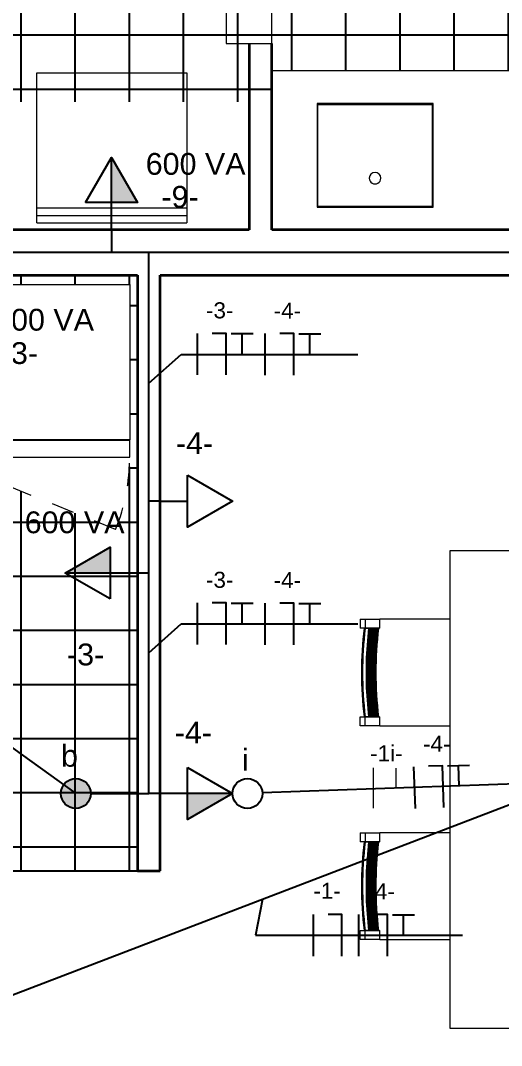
# Model space of a CAD drawing. Header units: metres. Extents: x -182 to 99, y 70 to 117.
# Drawn here: x 69.012 to 71.128, y 90.804 to 95.314 of the extents above; entities that cross this region are included whole.
import ezdxf

# ---------------------------------------------------------------- set-up
doc = ezdxf.new("R2010")
doc.units = ezdxf.units.M
doc.header["$LTSCALE"] = 0.01
doc.linetypes.add('ACAD_ISO02W100', pattern=[15, 12, -3])
doc.linetypes.add('Oculto', pattern=[0.007144, 0.004763, -0.002381])
for name, color, linetype, lineweight in [('A-EQPM', 6, 'Continuous', 9), ('A-FLOR-OTLN', 6, 'Continuous', 13), ('A-WALL', 2, 'Continuous', 9), ('I-FURN', 6, 'Continuous', 9), ('P-SANR-FIXT', 6, 'Continuous', 9), ('S-COLS', 6, 'Continuous', 9)]:
    doc.layers.add(name, color=color, linetype=linetype, lineweight=lineweight)
for name, color, linetype in [('FIAÇÃO', 10, 'Continuous'), ('Iluminação', 7, 'Continuous'), ('TOMADA', 7, 'ACAD_ISO02W100')]:
    doc.layers.add(name, color=color, linetype=linetype)
doc.styles.add('Arial', font='arial.ttf', dxfattribs={"height": 0.29506})
doc.styles.add('Arial_2', font='arial.ttf', dxfattribs={"height": 0.258177})
doc.dimstyles.new('Diagonal', dxfattribs={"dimscale": 0.3048, "dimtxt": 0.258177, "dimasz": 1.025262, "dimexe": 0.984252, "dimexo": 0.615157, "dimgap": 0.04101, "dimtad": 1, "dimrnd": 0.01, "dimzin": 0, "dimdsep": 46, "dimtxsty": 'Arial_2', "dimblk1": 'OBLIQUE', "dimblk2": 'OBLIQUE', "dimsah": 1, "dimcen": 0.09, "dimse1": 1, "dimse2": 1, "dimazin": 0, "dimtfac": 1, "dimtix": 1, "dimtmove": 0, "dimatfit": 3, "dimfxl": 1, "dimtvp": 1, "dimtfill": 1, "dimtolj": 1, "dimtzin": 0, "dimarcsym": 2})
pattern_1 = [(0, (-100.5304, 1e-14), (0, 0.238125), []), (90, (-100.5304, 1e-14), (-0.238125, 0), [])]

# ---------------------------------------------------------------- blocks, each defined once
blk = doc.blocks.new('M_Refrigerador - 850 x 760 mm-228628-Nivel 9')
at = {"layer": 'A-EQPM'}
for p, q in [((-0.4788, -0.3376), (-0.4788, 0.3462)), ((-0.4788, 0.3462), (0.3712, 0.3462)), ((0.3712, 0.3462), (0.3712, -0.3376)), ((0.3712, -0.3376), (-0.4788, -0.3376)), ((-0.4788, -0.3376), (-0.4788, -0.4138)), ((0.3712, -0.3376), (-0.4788, -0.3376)), ((0.3712, -0.3408), (-0.4788, -0.3408)), ((-0.4788, -0.3408), (-0.4788, -0.4138)), ((0.3712, -0.4138), (0.3712, -0.3376)), ((0.3712, -0.4138), (0.3712, -0.3408)), ((-0.4788, -0.4138), (0.3712, -0.4138)), ((-0.4788, -0.4138), (0.3712, -0.4138))]:
    blk.add_line(p, q, dxfattribs=at)
at = {"layer": 'A-EQPM', "linetype": 'Oculto'}
blk.add_line((0.3093, -0.7322), (-0.4788, -0.4138), dxfattribs=at)
blk.add_arc((-0.4788, -0.4138), 0.85, 338.0035, 0, dxfattribs=at)
blk = doc.blocks.new('M_Lavadora - 660 mm x660 mm - Público-476130-Nivel 9')
at = {"layer": 'P-SANR-FIXT'}
for p, q in [((0, 0.33), (0.0333, 0.33)), ((0, 0.33), (0, -0.33)), ((0.0333, 0.33), (0.0659, 0.33)), ((0.0333, 0.33), (0.0333, -0.33)), ((0.0659, 0.33), (0.66, 0.33)), ((0.0659, 0.33), (0.0659, -0.33)), ((0.66, 0.33), (0.66, -0.33)), ((0.0333, -0.33), (0, -0.33)), ((0.0659, -0.33), (0.0333, -0.33)), ((0.66, -0.33), (0.0659, -0.33))]:
    blk.add_line(p, q, dxfattribs=at)
blk = doc.blocks.new('M_Fregadero - Trabajo - 510 mmx455 mm-480327-Nivel 9')
at = {"layer": 'P-SANR-FIXT'}
for p, q in [((0.255, 0), (-0.255, 0)), ((-0.255, 0), (-0.255, -0.455)), ((-0.251825, -0.451825), (-0.251825, -0.003175)), ((-0.251825, -0.003175), (0.251825, -0.003175)), ((0.251825, -0.003175), (0.251825, -0.451825)), ((0.255, -0.455), (0.255, 0)), ((-0.255, -0.455), (0.255, -0.455)), ((0.251825, -0.451825), (-0.251825, -0.451825))]:
    blk.add_line(p, q, dxfattribs=at)
for start, end in [(360, 180), (180, 360)]:
    blk.add_arc((0, -0.127), 0.0254, start, end, dxfattribs=at)
blk = doc.blocks.new('Table rectangulaire - Plateau en verre - Table rectangulaire - Plateau en verre-212281-Nivel 9')
at = {"layer": 'I-FURN'}
for p, q in [((1.0653, 0.5641), (-1.0347, 0.5641)), ((-1.0347, 0.5641), (-1.0347, -0.4859)), ((1.0653, -0.4859), (1.0653, 0.5641)), ((-1.0347, -0.4859), (1.0653, -0.4859))]:
    blk.add_line(p, q, dxfattribs=at)
blk = doc.blocks.new('MS-Chaise - MS-Chaise-213864-Nivel 9')
at = {"layer": 'I-FURN'}
for p, q in [((0.42, -0.3311), (0.42, -0.6391)), ((0.89, -0.6391), (0.89, -0.3311)), ((0.46, -0.6391), (0.42, -0.6391)), ((0.42, -0.6397), (0.42, -0.6391)), ((0.42, -0.7035), (0.42, -0.6397)), ((0.46, -0.6391), (0.46, -0.6397)), ((0.46, -0.6397), (0.46, -0.6504)), ((0.46, -0.6504), (0.46, -0.645)), ((0.46, -0.6504), (0.46, -0.6532)), ((0.46, -0.6588), (0.46, -0.6532)), ((0.46, -0.6532), (0.46, -0.6588)), ((0.46, -0.6588), (0.46, -0.6616)), ((0.46, -0.6673), (0.46, -0.6616)), ((0.46, -0.6616), (0.46, -0.6673)), ((0.46, -0.6673), (0.46, -0.6701)), ((0.46, -0.6757), (0.46, -0.6701)), ((0.46, -0.6701), (0.46, -0.6757)), ((0.46, -0.6757), (0.46, -0.6785)), ((0.89, -0.6391), (0.85, -0.6391)), ((0.85, -0.6397), (0.85, -0.6391)), ((0.85, -0.6504), (0.85, -0.6397)), ((0.85, -0.645), (0.85, -0.6504)), ((0.85, -0.6532), (0.85, -0.6504)), ((0.85, -0.6532), (0.85, -0.6588)), ((0.85, -0.6588), (0.85, -0.6532)), ((0.85, -0.6616), (0.85, -0.6588)), ((0.85, -0.6616), (0.85, -0.6673)), ((0.85, -0.6673), (0.85, -0.6616)), ((0.85, -0.6701), (0.85, -0.6673)), ((0.85, -0.6701), (0.85, -0.6757)), ((0.85, -0.6757), (0.85, -0.6701)), ((0.85, -0.6785), (0.85, -0.6757)), ((0.89, -0.6391), (0.89, -0.6397)), ((0.89, -0.6397), (0.89, -0.7035)), ((0.42, -0.7261), (0.42, -0.7035)), ((0.42, -0.7035), (0.46, -0.7035)), ((0.46, -0.6841), (0.46, -0.6785)), ((0.46, -0.6785), (0.46, -0.6841)), ((0.46, -0.6841), (0.46, -0.6869)), ((0.46, -0.7035), (0.46, -0.6869)), ((0.46, -0.6869), (0.46, -0.7035)), ((0.46, -0.7035), (0.46, -0.7085)), ((0.46, -0.7035), (0.46, -0.7261)), ((0.85, -0.6785), (0.85, -0.6841)), ((0.85, -0.6841), (0.85, -0.6785)), ((0.85, -0.6869), (0.85, -0.6841)), ((0.85, -0.6869), (0.85, -0.7035)), ((0.85, -0.7035), (0.85, -0.6869)), ((0.85, -0.7085), (0.85, -0.7035)), ((0.85, -0.7261), (0.85, -0.7035)), ((0.89, -0.7035), (0.85, -0.7035)), ((0.89, -0.7035), (0.89, -0.7261)), ((0.42, -0.7261), (0.46, -0.7261)), ((0.89, -0.7261), (0.85, -0.7261))]:
    blk.add_line(p, q, dxfattribs=at)
at = {"layer": 'I-FURN', "flags": 128}
for points in [[(0.46, -0.6504), (0.5899, -0.661), (0.7201, -0.661), (0.85, -0.6504)], [(0.85, -0.6532), (0.7201, -0.6638), (0.5899, -0.6638), (0.46, -0.6532)], [(0.46, -0.6588), (0.5899, -0.6695), (0.7201, -0.6695), (0.85, -0.6588)], [(0.85, -0.6616), (0.7201, -0.6723), (0.5899, -0.6723), (0.46, -0.6616)], [(0.46, -0.6673), (0.5899, -0.6779), (0.7201, -0.6779), (0.85, -0.6673)], [(0.85, -0.6701), (0.7201, -0.6807), (0.5899, -0.6807), (0.46, -0.6701)], [(0.46, -0.6757), (0.5899, -0.6863), (0.7201, -0.6863), (0.85, -0.6757)], [(0.85, -0.6785), (0.7201, -0.6891), (0.5899, -0.6891), (0.46, -0.6785)], [(0.46, -0.6841), (0.5899, -0.6948), (0.7201, -0.6948), (0.85, -0.6841)], [(0.85, -0.6869), (0.7201, -0.6976), (0.5899, -0.6976), (0.46, -0.6869)]]:
    blk.add_lwpolyline(points, dxfattribs=at)
at = {"layer": 'I-FURN'}
for centre, major_axis, start_param, end_param in [((0.655, 0.9365), (1.6089, 0), 4.590887, 4.833891), ((0.655, 0.8779), (1.6089, 0), 4.590887, 4.833891), ((0.655, 0.8779), (1.6139, 0), 4.591266, 4.833512)]:
    blk.add_ellipse(centre, major_axis=major_axis, ratio=0.990268, start_param=start_param, end_param=end_param, dxfattribs=at)
blk = doc.blocks.new('Pilar rectangular hormigón - 200 x 350 mm-569422-Nivel 9')
at = {"layer": 'S-COLS'}
for p, q in [((0.1, 0.175), (-0.1, 0.175)), ((-0.1, 0.175), (-0.1, -0.175)), ((0.1, -0.175), (0.1, 0.175)), ((-0.1, -0.175), (0.1, -0.175))]:
    blk.add_line(p, q, dxfattribs=at)
blk = doc.blocks.new('_Oblique')
at = {"color": 0, "linetype": 'ByBlock', "lineweight": -2}
blk.add_line((-0.5, -0.5), (0.5, 0.5), dxfattribs=at)
blk = doc.blocks.new('*D808')
at = {"color": 0, "lineweight": -2, "transparency": 16777216}
blk.add_line((86.913, 110.5367), (86.913, 81.3425), dxfattribs=at)
at = {"layer": 'Defpoints', "color": 0, "transparency": 16777216}
for p in [(78.2131, 110.5367), (67.3452, 81.3425), (86.913, 81.3425)]:
    blk.add_point(p, dxfattribs=at)
at = {"color": 0, "lineweight": -2, "transparency": 16777216, "xscale": 0.3124999999999999, "yscale": 0.3124999999999999, "zscale": 0.3124999999999999}
for p, rotation in [((86.913, 110.5367), 90), ((86.913, 81.3425), 270)]:
    blk.add_blockref('_Oblique', p, dxfattribs=dict(at, rotation=rotation))
at = {"color": 0, "transparency": 16777216, "insert": (86.7687, 95.9396), "char_height": 0.25818, "attachment_point": 5, "rotation": 90, "style": 'Arial_2', "bg_fill": 3, "box_fill_scale": 1.1, "bg_fill_color": 256, "bg_fill_true_color": 13158600, "bg_fill_transparency": 0}
blk.add_mtext('\\A1;29.19', dxfattribs=at)
blk = doc.blocks.new('F-N')
at = {"layer": 'FIAÇÃO'}
blk.add_line((2561.97, 1254.62), (2561.97, 1275.44), dxfattribs=at)
at = {"layer": 'FIAÇÃO', "color": 5}
blk.add_lwpolyline([(2576.26, 1254.62), (2576.26, 1275.44), (2569.32, 1275.44)], dxfattribs=at)
blk = doc.blocks.new('fnt')
at = {"layer": 'FIAÇÃO', "color": 1}
blk.add_line((-91.754, 85.1588), (-91.754, 85.3417), dxfattribs=at)
at = {"layer": 'FIAÇÃO', "color": 3}
blk.add_line((-91.5578, 85.2489), (-91.5578, 85.3404), dxfattribs=at)
at = {"layer": 'FIAÇÃO', "color": 5}
blk.add_lwpolyline([(-91.6285, 85.1588), (-91.6285, 85.3417), (-91.6895, 85.3417)], dxfattribs=at)
at = {"layer": 'FIAÇÃO', "color": 3}
blk.add_lwpolyline([(-91.6066, 85.3404), (-91.5578, 85.3404), (-91.509, 85.3404)], dxfattribs=at)

msp = doc.modelspace()

# ---------------------------------------------------------------- hatches: boundary and pattern name
at = {"transparency": 33554687}
h = msp.add_hatch(dxfattribs=at)
h.set_pattern_fill('NET', color=251, scale=0.075)
h.set_pattern_definition(pattern_1)
h.paths.add_polyline_path([(73.4171, 98.0927), (70.1171, 98.0927), (70.1171, 96.8477), (70.1271, 96.8477), (70.1271, 96.7727), (70.1171, 96.7377), (70.0521, 96.7377), (70.0171, 96.7477), (70.0171, 96.7727), (69.1171, 96.7727, 0.414214), (70.0171, 95.8727), (70.0171, 95.8977), (70.0521, 95.8977), (70.0521, 95.9077), (70.1171, 95.9077), (70.1171, 95.8727), (70.1271, 95.8727), (70.1271, 95.7977), (70.1171, 95.5627), (70.1171, 95.2127), (70.1171, 95.0927), (73.4171, 95.0927)])
h.paths.add_polyline_path([(70.0171, 95.8727, -0.414214), (69.1171, 96.7727), (70.0171, 96.7727), (70.0171, 97.9927), (68.5739, 97.9927), (68.5739, 94.9554), (70.1171, 94.9554), (70.1171, 95.2127), (70.1171, 95.5627), (70.1171, 95.8727)])
h.paths.add_polyline_path([(68.8633, 97.3562), (68.8633, 97.9727), (69.4633, 97.9727), (69.4633, 97.3562)], flags=16)
h.paths.add_polyline_path([(68.5739, 97.3562), (68.1985, 97.3562), (68.1985, 97.9927), (66.4571, 97.9927), (66.4571, 96.5927), (66.4581, 96.5927), (66.4581, 95.7927), (66.4571, 95.5627), (66.4571, 95.2127), (66.4571, 94.9554), (66.7321, 94.9554), (66.7321, 95.0827), (67.3921, 95.0827), (67.3921, 94.9554), (67.5129, 94.9554), (67.5129, 95.0827), (68.1729, 95.0827), (68.1729, 94.9554), (68.2921, 94.9554), (68.2921, 95.0827), (68.5739, 95.0827)])
h.paths.add_polyline_path([(66.8689, 97.3562), (66.8689, 97.9727), (67.4689, 97.9727), (67.4689, 97.3562)], flags=16)
h.paths.add_polyline_path([(67.5337, 97.3562), (67.5337, 97.9727), (68.1337, 97.9727), (68.1337, 97.3562)], flags=16)
h.paths.add_polyline_path([(70.2577, 95.4414), (73.2711, 95.4414), (73.2711, 95.9278), (70.2577, 95.9278)], flags=24)
h.paths.add_polyline_path([(66.7364, 95.6644), (69.1819, 95.6644), (69.1819, 96.5201), (66.7364, 96.5201)], flags=9)
h = msp.add_hatch(dxfattribs=at)
h.set_pattern_fill('NET', color=251, scale=0.075)
h.set_pattern_definition(pattern_1)
h.paths.add_polyline_path([(69.5264, 94.1927), (68.5739, 94.1927), (68.5739, 94.1727), (68.5876, 94.1727), (68.5876, 94.1536), (68.5876, 93.5477), (68.5739, 93.5477), (68.5739, 91.5727), (69.5264, 91.5727)])
h.paths.add_polyline_path([(69.4303, 93.0743), (68.6421, 93.3927), (68.6421, 93.4689), (68.6421, 94.1527), (69.4921, 94.1527), (69.4921, 93.4689), (69.4921, 93.3927, -0.096274)], flags=16)
h.paths.add_polyline_path([(68.6421, 93.3927), (68.6421, 93.4689), (69.4921, 93.4689), (69.4921, 93.4657), (69.4921, 93.3927)], flags=0)
h.paths.add_polyline_path([(68.5739, 93.5477), (67.0671, 93.5477), (67.0671, 92.2727), (68.5171, 92.2727), (68.5171, 91.5727), (68.5739, 91.5727)])
h.paths.add_polyline_path([(67.1572, 92.5226), (68.5879, 92.5226), (68.5879, 93.1306), (67.1572, 93.1306)], flags=9)

# ---------------------------------------------------------------- linework, layer by layer
at = {"color": 251, "transparency": 33554687}
msp.add_line((68.5171, 91.5727), (69.5264, 91.5727), dxfattribs=at)
at = {"layer": 'A-FLOR-OTLN'}
msp.add_line((73.4171, 95.0927), (70.1171, 95.0927), dxfattribs=at)
at = {"layer": 'A-WALL', "color": 7, "lineweight": 35}
for p, q in [((70.0171, 95.2127), (70.0171, 94.3927)), ((70.1171, 94.3927), (70.1171, 95.2127)), ((70.0171, 94.3927), (66.4571, 94.3927)), ((73.8671, 94.3927), (70.1171, 94.3927)), ((66.2571, 94.1927), (69.5264, 94.1927)), ((69.5264, 94.1927), (69.5264, 91.5727)), ((69.6264, 94.1927), (73.2171, 94.1927)), ((69.6264, 91.5727), (69.6264, 94.1927)), ((69.5264, 91.5727), (69.6264, 91.5727))]:
    msp.add_line(p, q, dxfattribs=at)

# ---------------------------------------------------------------- block references
at = {"layer": 'A-EQPM'}
msp.add_blockref('M_Refrigerador - 850 x 760 mm-228628-Nivel 9', (69.1209, 93.8065), dxfattribs=at)
at = {"layer": 'I-FURN'}
for name, p, rotation in [('Table rectangulaire - Plateau en verre - Table rectangulaire - Plateau en verre-212281-Nivel 9', (71.3864, 91.9451), 269.9999999999998), ('MS-Chaise - MS-Chaise-213864-Nivel 9', (71.2316, 93.0998), 269.9999999999999), ('MS-Chaise - MS-Chaise-213864-Nivel 9', (71.2316, 92.1598), 269.9999999999999)]:
    msp.add_blockref(name, p, dxfattribs=dict(at, rotation=rotation))
at = {"layer": 'P-SANR-FIXT'}
for name, p, rotation in [('M_Lavadora - 660 mm x660 mm - Público-476130-Nivel 9', (69.4129, 94.4227), 89.9999999999999), ('M_Fregadero - Trabajo - 510 mmx455 mm-480327-Nivel 9', (70.5714, 94.4927), 180)]:
    msp.add_blockref(name, p, dxfattribs=dict(at, rotation=rotation))
at = {"layer": 'S-COLS'}
msp.add_blockref('Pilar rectangular hormigón - 200 x 350 mm-569422-Nivel 9', (70.0171, 95.3877), dxfattribs=at)

# ---------------------------------------------------------------- next in the draw order: dimensions: what is measured, and where the dimension line sits
at = {"color": 1}
dim = msp.add_linear_dim(base=(86.913, 81.3425), p1=(78.2131, 110.5367), p2=(67.3452, 81.3425), angle=90, dimstyle='Diagonal', override={"dimpost": '<>'}, dxfattribs=at)
dim.commit()
dim.dimension.update_dxf_attribs({"geometry": '*D808', "text_midpoint": (86.7687, 95.9396)})

# ---------------------------------------------------------------- next in the draw order: hatches: boundary and pattern name
at = {"layer": 'Iluminação', "ltscale": 0.5, "true_color": 0xffffff}
for points in [[(69.412, 94.7103), (69.412, 94.5125), (69.5262, 94.5125)], [(69.2088, 92.8827), (69.4066, 92.8827), (69.4066, 92.9969)], [(69.9441, 91.9127), (69.7463, 91.9127), (69.7463, 91.7985)]]:
    msp.add_hatch(color=7, dxfattribs=at).paths.add_polyline_path(points)
h = msp.add_hatch(color=7, dxfattribs=at)
h.dxf.hatch_style = 1
h.paths.add_polyline_path([(69.3208, 91.9127, 1), (69.1892, 91.9127, 1)])

# ---------------------------------------------------------------- next in the draw order: linework, layer by layer
at = {"layer": 'FIAÇÃO', "lineweight": 20}
msp.add_line((70.5644, 91.8486), (70.5644, 92.0255), dxfattribs=at)
at = {"layer": 'FIAÇÃO', "color": 18, "lineweight": 20, "true_color": 0x000000}
msp.add_line((70.6644, 91.9358), (70.6644, 92.0243), dxfattribs=at)
at = {"layer": 'Iluminação', "color": 0, "ltscale": 0.5}
for p, q in [((69.412, 94.3927), (69.412, 94.2927)), ((69.5764, 91.9127), (69.5764, 94.2927)), ((69.5764, 93.7176), (69.7186, 93.8443)), ((69.7186, 93.8443), (70.4962, 93.8443)), ((69.6264, 93.1985), (69.5764, 93.1985)), ((68.0788, 92.7591), (69.255, 91.9127)), ((69.5764, 92.5321), (69.7186, 92.6588)), ((69.7186, 92.6588), (70.4962, 92.6588)), ((71.2531, 91.9567), (70.0756, 91.915)), ((69.6264, 91.9127), (69.5764, 91.9127)), ((68.1544, 90.713), (71.2641, 91.9024)), ((70.0757, 91.4478), (70.0457, 91.2892)), ((70.0457, 91.2892), (70.9553, 91.2892))]:
    msp.add_line(p, q, dxfattribs=at)
at = {"layer": 'Iluminação', "color": 7, "ltscale": 0.5, "true_color": 0xffffff}
for p, q in [((69.6264, 93.1985), (69.7463, 93.1985)), ((69.3208, 91.9127), (69.5264, 91.9127)), ((69.9441, 91.9127), (69.6264, 91.9127))]:
    msp.add_line(p, q, dxfattribs=at)
for points in [[(69.2978, 94.5125), (69.412, 94.7103), (69.5262, 94.5125)], [(69.7463, 93.3127), (69.9441, 93.1985), (69.7463, 93.0844)], [(69.4066, 92.7685), (69.2088, 92.8827), (69.4066, 92.9969)], [(69.7463, 92.0268), (69.9441, 91.9127), (69.7463, 91.7985)]]:
    msp.add_lwpolyline(points, close=True, dxfattribs=at)
for points in [[(69.412, 94.3927), (69.412, 94.7103)], [(69.5764, 92.8827), (69.2088, 92.8827)]]:
    msp.add_lwpolyline(points, dxfattribs=at)
at = {"layer": 'Iluminação', "color": 0, "ltscale": 0.5}
msp.add_lwpolyline([(73.3171, 94.2927), (66.946, 94.2927), (66.946, 94.3927)], dxfattribs=at)
at = {"layer": 'Iluminação', "color": 7, "ltscale": 0.5, "true_color": 0xffffff}
for centre in [(69.255, 91.9127), (70.0099, 91.9127)]:
    msp.add_circle(centre, 0.0658, dxfattribs=at)
at = {"layer": 'TOMADA', "color": 0, "linetype": 'Continuous', "ltscale": 0.5}
msp.add_line((69.5264, 91.9127), (69.5764, 91.9127), dxfattribs=at)

# ---------------------------------------------------------------- next in the draw order: block references
at = {"layer": 'FIAÇÃO', "lineweight": 20, "xscale": 0.008784106945095342, "yscale": 0.008784106945095342, "zscale": 0.008784106945095342}
msp.add_blockref('F-N', (47.7953, 80.177), dxfattribs=at)
at = {"layer": 'TOMADA', "color": 0}
for p in [(161.5445, 8.5954), (161.8423, 8.5941), (161.5445, 7.4099), (161.8422, 7.4085), (162.2545, 6.0389)]:
    msp.add_blockref('fnt', p, dxfattribs=at)
at = {"layer": 'TOMADA', "color": 0, "rotation": 2.029172975901273}
msp.add_blockref('fnt', (165.4605, 9.9908), dxfattribs=at)

# ---------------------------------------------------------------- next in the draw order: texts
at = {"layer": 'FIAÇÃO', "lineweight": 20, "style": 'Arial'}
for s, p in [('-3-', (69.8277, 94.003)), ('-4-', (70.1254, 94.0016)), ('-3-', (69.8277, 92.8175)), ('-4-', (70.1254, 92.8161)), ('-4-', (70.7827, 92.096)), ('-1i-', (70.5496, 92.0541)), ('-1-', (70.3, 91.4493)), ('-4-', (70.5377, 91.4465))]:
    msp.add_text(s, height=0.07075, dxfattribs=at).set_placement(p)
at = {"layer": 'Iluminação', "color": 7, "ltscale": 0.5, "true_color": 0xffffff, "style": 'Arial'}
for s, height, p in [('-9-', 0.09589, (69.6318, 94.4899)), ('-3-', 0.09589, (68.9251, 93.8024)), ('-4-', 0.09589, (69.6956, 93.4062)), ('-3-', 0.09589, (69.2164, 92.4764)), ('-4-', 0.09589, (69.6901, 92.1327)), ('b', 0.0959, (69.19, 92.0305)), ('i', 0.0959, (69.9866, 92.0128))]:
    msp.add_text(s, height=height, dxfattribs=at).set_placement(p)
at = {"layer": 'Iluminação', "color": 7, "ltscale": 0.5, "true_color": 0xffffff, "char_height": 0.095887, "width": 0.595396, "attachment_point": 8, "style": 'Arial'}
for insert in [(69.7821, 94.6334), (69.1154, 93.9477), (69.2496, 93.0564)]:
    msp.add_mtext('{\\H0.0275x;\\P\\P}600 VA', dxfattribs=dict(at, insert=insert))

doc.saveas('drawing.dxf')
